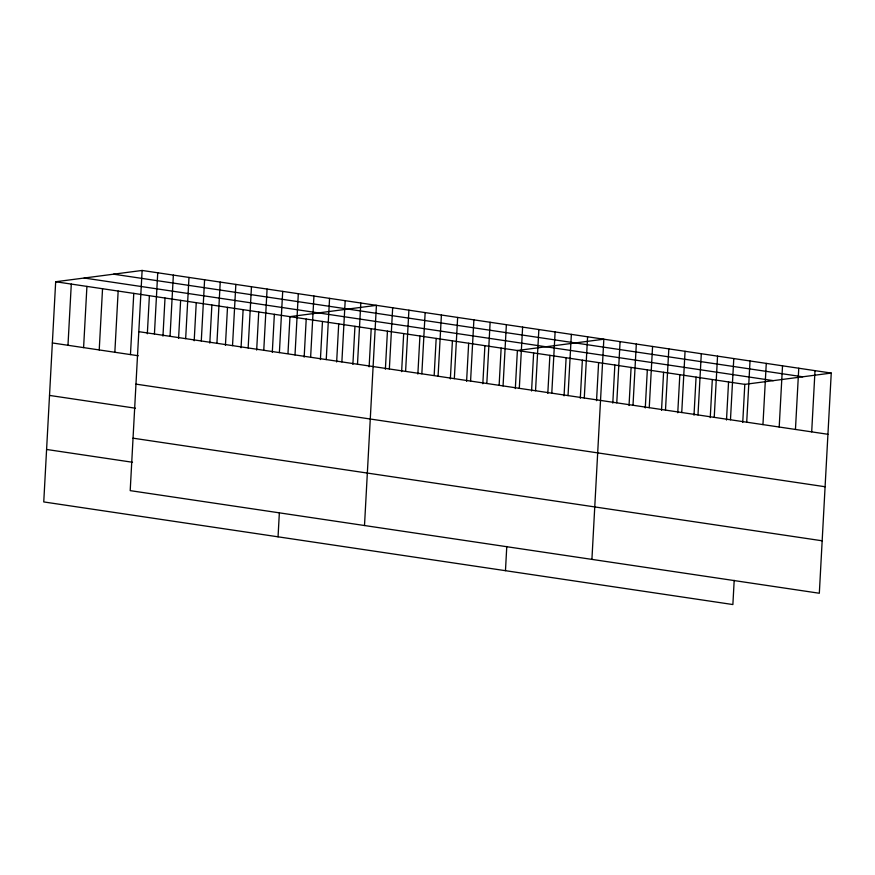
<?xml version="1.0" encoding="UTF-8"?>
<svg xmlns="http://www.w3.org/2000/svg" width="875" height="875" viewBox="0 0 875 875"><rect width="100%" height="100%" fill="white"/><g stroke="black" fill="none" stroke-linecap="round" stroke-linejoin="round"><path stroke-width="1.31" d="M142.122 270.452L130.2 490.634L819.328 593.25L831.25 373.067L142.122 270.452L55.672 281.75L43.75 501.933L732.878 604.548L734.191 580.333M67.977 345.286L71.291 284.08M83.595 347.616L86.92 286.398M99.225 349.934L102.539 288.728M114.844 352.264L118.158 291.058M130.463 354.594L133.777 293.377M147.328 333.791L149.395 295.706M154.427 333.998L157.741 272.781M162.958 336.12L165.014 298.036M170.045 336.317L173.359 275.111M178.577 338.439L180.633 300.355M185.664 338.647L188.978 277.43M194.195 340.769L196.252 302.684M201.283 340.977L204.597 279.759M209.814 343.098L211.881 305.014M216.912 343.295L220.227 282.089M225.433 345.417L227.5 307.333M232.531 345.625L235.845 284.408M241.052 347.747L243.119 309.663M248.15 347.955L251.464 286.738M256.67 350.077L258.738 311.981M263.769 350.273L267.083 289.067M272.3 352.395L274.356 314.311M279.387 352.603L282.702 291.386M278.053 536.812L279.366 512.608M287.984 353.369L289.975 316.641L376.425 305.342L364.503 525.525M295.006 354.933L298.32 293.716M304.161 357.142L306.217 319.058M310.625 357.252L313.939 296.045M320.403 359.559L322.47 321.475M326.244 359.581L329.569 298.364M336.645 361.987L338.713 323.892M341.873 361.911L345.188 300.694M352.887 364.405L354.955 326.309M357.492 364.23L360.806 303.023M369.13 366.822L371.197 328.738M385.383 369.239L387.439 331.155M389.353 368.977L392.667 307.759M401.625 371.656L403.681 333.572M405.595 371.394L408.909 310.188M417.867 374.073L419.923 335.989M421.838 373.811L425.152 312.605M434.186 375.134L436.177 338.406M438.08 376.228L441.405 315.022M450.352 378.919L452.419 340.823M454.333 378.656L457.647 317.439M466.594 381.336L468.661 343.241M470.575 381.073L473.889 319.856M482.836 383.753L484.903 345.669M486.817 383.491L490.131 322.273M499.155 384.814L501.145 348.086M503.059 385.908L506.373 324.702M505.466 570.675L506.778 546.47M515.331 388.587L517.388 350.503L603.838 339.205L591.916 559.388M519.302 388.325L522.616 327.119M531.573 391.005L533.63 352.92M535.544 390.742L538.858 329.536M547.816 393.422L549.883 355.337M551.786 393.159L555.111 331.953M564.058 395.85L566.125 357.755M568.039 395.588L571.353 334.37M580.3 398.267L582.367 360.172M584.281 398.005L587.595 336.788M596.542 400.684L598.609 362.6M612.795 403.102L614.852 365.017M616.766 402.839L620.08 341.633M629.038 405.519L631.094 367.434M633.008 405.256L636.322 344.05M645.28 407.936L647.336 369.852M649.25 407.673L652.564 346.467M661.522 410.353L663.589 372.269M665.492 410.102L668.817 348.884M677.764 412.781L679.831 374.686M681.745 412.519L685.059 351.302M694.006 415.198L696.073 377.103M697.987 414.936L701.302 353.719M710.248 417.616L712.316 379.531M714.23 417.353L717.544 356.136M726.502 420.033L728.558 381.948M730.472 419.77L733.786 358.564M742.744 422.45L744.8 384.366L831.25 373.067M746.714 422.188L750.028 360.981M762.956 424.605L766.27 363.398M779.198 427.033L782.523 365.816M795.452 429.45L798.766 368.233M811.694 431.867L815.008 370.65M113.597 274.181L802.725 376.797M84.197 278.02L773.336 380.636M55.672 281.75L744.8 384.366M138.808 331.669L827.936 434.284M52.358 342.956L138.272 355.753M135.964 384.125L825.092 486.741M49.514 395.423L135.428 408.209M133.033 438.178L822.172 540.794M46.594 449.466L132.508 462.262"/></g></svg>
